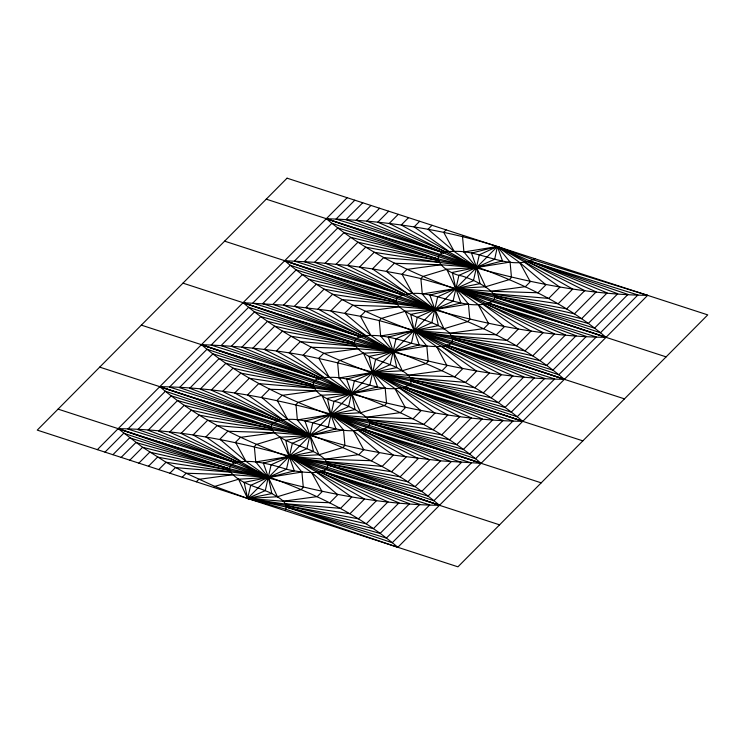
<?xml version="1.0" encoding="UTF-8"?>
<svg xmlns="http://www.w3.org/2000/svg" width="745" height="745" viewBox="0 0 745 745"><rect width="100%" height="100%" fill="white"/><g stroke="black" fill="none" stroke-linecap="round" stroke-linejoin="round"><path stroke-width="1.12" d="M285.158 510.679C290.094 502.558 277.261 496.943 271.841 493.572C258.115 486.727 241.045 484.585 230.717 472.218C226.825 467.162 232.962 462.356 237.879 462.142C254.362 459.572 270.882 464.47 286.508 469.201C293.102 471.287 339.282 479.277 324.857 459.246C312.304 447.633 294.294 446.236 280.204 437.231C276.265 434.41 268.032 428.962 272.484 423.281C300.114 410.113 329.355 434.298 358.075 430.321C391.786 424.631 343.156 402.151 334.002 401.35C315.973 396.47 300.412 376.97 329.271 377.398C356.203 375.862 384.057 397.336 410.057 384.709C414.993 376.588 402.17 370.973 396.75 367.602C383.023 360.757 365.944 358.606 355.626 346.248C351.724 341.191 357.861 336.386 362.778 336.172C379.27 333.602 395.791 338.5 411.417 343.231C418.001 345.317 464.191 353.307 449.766 333.276C437.203 321.663 419.193 320.266 405.112 311.261C401.164 308.439 392.932 302.992 397.392 297.311C425.022 284.143 454.254 308.328 482.983 304.351C516.685 298.661 468.056 276.181 458.901 275.38C440.882 270.5 425.321 250.99 454.18 251.428C481.102 249.892 508.965 271.366 534.966 258.738M213.768 487.481L214.821 486.411L238.577 479.221L247.591 498.47L265.276 490.61L271.133 464.759L306.912 448.62L312.77 422.769L348.548 406.63L354.397 380.779L390.184 364.64L396.033 338.789L431.821 322.65L437.669 296.799L473.447 280.66L479.305 254.809L497.409 246.53L533.485 259.884L647.647 295.355L397.839 547.296L286.117 509.357L247.591 498.47L214.821 486.411L186.138 473.243L166.023 462.254L142.593 447.279L118.166 428.654C229.507 430.135 335.688 469.117 439.476 505.306C360.71 438.544 254.557 419.314 159.803 386.664C238.568 453.426 344.721 472.656 439.476 505.306C328.135 503.825 221.963 464.833 118.166 428.654C212.921 461.304 319.074 480.534 397.839 547.296M647.647 295.355C536.307 293.875 430.135 254.883 326.338 218.695C421.102 251.354 527.255 270.575 606.02 337.345C511.256 304.696 405.103 285.465 326.338 218.695C384.224 220.734 442.139 228.799 497.409 246.53L494.689 259.251L458.901 275.38L453.053 301.241L417.274 317.37L411.417 343.231L375.638 359.36L369.781 385.221L334.002 401.35L328.145 427.211L292.366 443.34L286.508 469.201L250.73 485.33L247.591 498.47L286.564 507.121L373.422 528.661L399.013 502.847L322.185 471.203L289.228 456.48L255.74 461.909L254.343 446.553L256.457 444.42L280.204 437.231L310.05 435.49L343.538 430.051L344.935 445.417L342.821 447.54L319.074 454.739L289.228 456.48L263.33 463.045L268.414 477.48L277.438 496.729L301.185 489.53L303.299 487.407L301.911 472.041L289.228 456.48L280.204 437.231M97.353 449.645L347.161 197.704M104.989 452.131L123.745 433.217L229.441 468.819L268.414 477.48L301.911 472.041M354.797 200.191L336.051 219.105L443.638 252.806L476.586 267.52L510.083 262.091L511.47 277.457L509.357 279.58L485.61 286.769L455.772 288.52L422.275 293.949L420.888 278.593L422.992 276.46L446.749 269.271L476.586 267.52L502.484 260.955L497.409 246.53L463.912 251.959L462.524 236.603L463.576 235.532M112.914 454.701L129.649 437.837L229.441 468.819L142.593 447.279L129.798 460.187M362.722 202.761L345.997 219.635L443.638 252.806L366.81 221.153L379.605 208.246M121.165 457.383L135.907 442.521L229.441 468.819M370.973 205.443L356.24 220.315L443.638 252.806M138.868 463.139L149.764 452.14L229.767 470.328L268.414 477.48L294.312 470.915L289.228 456.48L285.801 440.388L310.05 435.49L335.948 428.924L330.864 414.49L321.84 395.241L298.093 402.43L295.979 404.563L297.367 419.919L310.05 435.49L319.074 454.739M388.676 211.198L377.771 222.187L446.05 252.192L476.586 267.52L485.61 286.769M148.469 466.258L157.53 457.123L229.767 470.328M398.277 214.318L389.216 223.453L446.05 252.192M158.741 469.592L166.023 462.254L268.414 477.48L271.841 493.572L247.591 498.47L244.164 482.378L268.414 477.48L255.74 461.909M408.549 217.652L401.266 224.999L476.586 267.52L480.013 283.622L455.772 288.52L429.874 295.085L434.95 309.51L443.973 328.759L467.73 321.57L469.834 319.447L468.447 304.081L455.772 288.52L446.749 269.271M169.879 473.215L175.448 467.599L230.717 472.218M419.686 221.274L414.118 226.89L449.375 251.689M182.199 477.219L186.138 473.243L232.785 474.714L268.414 477.48L245.999 461.379L219.887 439.205L227.774 431.253L274.421 432.724L310.05 435.49L344.935 445.417L363.746 449.701L393.341 455.121L440.649 460.857L481.112 463.315C402.347 396.554 296.193 377.324 201.439 344.674C280.204 411.436 386.357 430.666 481.112 463.315C377.315 427.127 271.143 388.145 159.803 386.664L271.525 424.594L310.05 435.49L313.477 451.582L289.228 456.48L311.643 472.572L337.755 494.755L329.867 502.707L283.221 501.236L247.591 498.47L497.409 246.53L530.356 261.244L607.184 292.897L581.594 318.711L494.736 297.171L455.772 288.52L420.888 278.593L402.067 274.3L372.481 268.88L347.58 265.444L314.604 262.305L284.702 260.694C363.467 327.455 469.62 346.686 564.384 379.335C485.619 312.574 379.466 293.344 284.702 260.694C388.499 296.873 494.671 335.865 606.02 337.345L494.289 299.406L455.772 288.52L452.336 272.428L476.586 267.52L471.501 253.095L497.409 246.53L584.778 290.597L566.647 308.877L455.772 288.52L460.848 302.945L434.95 309.51L410.709 314.418L414.136 330.51L419.212 344.935L393.313 351.5L369.073 356.408L372.5 372.5L377.585 386.934L351.687 393.5L327.437 398.398L330.864 414.49L343.538 430.051M432.007 225.279L428.058 229.255L454.18 251.428L476.586 267.52L440.956 264.754L394.319 263.292L386.422 271.245L412.544 293.418L434.95 309.51L438.386 325.612L414.136 330.51L380.639 335.939L379.252 320.583L381.356 318.45L405.112 311.261L434.95 309.51L468.447 304.081M196.317 481.81L198.747 479.361L232.785 474.714M446.125 229.87L443.703 232.31L454.18 251.428M363.476 353.251L339.729 360.44L337.615 362.573L339.003 377.929L351.687 393.5L360.701 412.739L384.457 405.55L386.571 403.427L385.174 388.061L372.5 372.5L363.476 353.251L393.313 351.5L426.81 346.071L428.198 361.437L426.093 363.56L402.337 370.749L372.5 372.5L339.003 377.929M443.973 328.759L414.136 330.51L388.238 337.075L393.313 351.5L402.337 370.749M380.639 335.939L393.313 351.5L396.75 367.602L372.5 372.5L346.602 379.065L351.687 393.5L355.114 409.592L330.864 414.49L297.367 419.919M360.701 412.739L330.864 414.49L304.966 421.055L310.05 435.49L207.659 420.264L193.095 434.95L268.414 477.48L238.577 479.221M321.84 395.241L351.687 393.5L385.174 388.061M440.956 264.754L406.919 269.411L402.067 274.3L412.544 293.418M405.112 311.261L414.136 330.51L452.662 341.396L564.384 379.335C453.044 377.855 346.863 338.863 243.075 302.684C337.83 335.334 443.983 354.564 522.748 421.325C427.984 388.676 321.831 369.446 243.075 302.684L283.538 305.133L330.845 310.87L360.431 316.29L379.252 320.583L414.136 330.51L449.766 333.276L496.403 334.747L504.291 326.785L478.178 304.612L455.772 288.52L491.402 291.286L525.439 286.629L530.291 281.74L519.814 262.622L497.409 246.53L510.083 262.091M422.275 293.949L434.95 309.51L399.32 306.754L365.283 311.401L360.431 316.29L370.908 335.408L393.313 351.5L357.693 348.744L311.047 347.272L303.159 355.225C269.569 349.172 235.532 345.894 201.439 344.674C305.226 380.853 411.408 419.845 522.748 421.325C450.325 397.085 378.302 369.976 303.159 355.225L329.271 377.398L351.687 393.5L316.057 390.734L269.411 389.262L261.523 397.215L287.635 419.388L310.05 435.49L199.166 415.133L181.044 433.404L268.414 477.48L58.063 409.117M449.766 333.276L483.803 328.62L488.655 323.73L478.178 304.612M357.693 348.744L323.647 353.391L318.795 358.28L329.271 377.398M277.438 496.729L247.591 498.47L349.982 513.696L364.547 499.01L289.228 456.48L324.857 459.246L371.504 460.717L379.391 452.764L353.279 430.582L330.864 414.49L366.493 417.256L413.14 418.727L421.027 410.765L394.915 388.592L372.5 372.5L408.13 375.266L442.167 370.61L447.019 365.721L436.542 346.602L414.136 330.51L516.527 345.736L531.092 331.05L455.772 288.52L558.163 303.746L572.719 289.06L497.409 246.53M316.057 390.734L282.01 395.381L277.168 400.27L287.635 419.388M366.493 417.256L400.531 412.6L405.382 407.711L394.915 388.592M274.421 432.724L240.384 437.371L235.532 442.26L245.999 461.379M324.857 459.246L358.904 454.59L363.746 449.701L353.279 430.582M283.221 501.236L317.268 496.58L322.11 491.691L311.643 472.572M491.402 291.286L538.039 292.757L545.927 284.795L519.814 262.622M399.32 306.754L352.683 305.282L344.795 313.235L370.908 335.408M408.13 375.266L454.776 376.737L462.664 368.775L436.542 346.602M463.912 251.959L476.586 267.52L438.889 262.268L383.619 257.649L372.481 268.88L407.738 293.679L434.95 309.51L332.559 294.294L318.003 308.979L393.313 351.5L290.923 336.284L276.367 350.969L351.687 393.5L249.296 378.274L234.731 392.96L310.05 435.49L271.078 426.829L184.229 405.289L158.629 431.104L235.457 462.757L268.414 477.48M493.46 293.781L548.739 298.4L559.877 287.16L524.62 262.361M397.262 304.258L341.983 299.639L330.845 310.87L366.102 335.669M451.833 335.772L507.103 340.39L518.241 329.15L482.983 304.351M355.626 346.248L300.347 341.629L289.209 352.86L324.466 377.659M247.591 498.47L358.475 518.827L376.597 500.547L289.228 456.48L391.619 471.706L406.183 457.02L330.864 414.49L433.255 429.716L447.82 415.03L372.5 372.5L410.197 377.762L465.467 382.381L476.604 371.14L441.347 346.341L414.136 330.51L426.81 346.071M313.99 388.238L258.72 383.619L247.573 394.85L282.839 419.649M368.561 419.752L423.831 424.371L434.978 413.13L399.711 388.331M272.353 430.228L217.084 425.609L205.937 436.84L241.203 461.649M326.925 461.742L382.194 466.361L393.341 455.121L358.075 430.321M285.288 503.732L340.558 508.351L351.705 497.111L316.439 472.311M438.889 262.268L374.195 252.304L359.63 266.989L407.738 293.679M410.197 377.762L474.891 387.726L489.456 373.04L441.347 346.341M266.244 199.166L476.586 267.52L365.702 247.172L347.58 265.444L434.95 309.51L324.066 289.162L305.944 307.434L393.313 351.5L282.439 331.153L264.317 349.424L351.687 393.5L240.803 373.143L222.681 391.414L310.05 435.49L99.7 367.127M499.578 524.834L289.228 456.48L400.112 476.837L418.234 458.557L330.864 414.49L441.748 434.847L459.87 416.567L372.5 372.5L483.384 392.857L501.506 374.577L414.136 330.51L525.02 350.867L543.142 332.587L455.772 288.52L666.114 356.874M310.05 435.49L277.093 420.767L200.265 389.113L225.865 363.299L312.714 384.839L351.687 393.5L318.73 378.777L241.901 347.123L267.492 321.309L354.35 342.849L393.313 351.5L360.366 336.787L283.538 305.133L309.128 279.319L395.986 300.859L434.95 309.51L402.002 294.797L325.174 263.143L350.765 237.329L437.622 258.869L476.586 267.52M289.228 456.48L328.2 465.131L415.049 486.671L440.649 460.857L363.821 429.213L330.864 414.49L369.837 423.141L456.685 444.681L482.285 418.867L405.457 387.223L372.5 372.5L411.464 381.151L498.321 402.691L523.912 376.877L447.084 345.233L414.136 330.51L453.1 339.161L539.957 360.701L565.548 334.887L488.72 303.234L455.772 288.52M437.939 260.378L357.945 242.19L336.135 264.177L404.414 294.182M494.419 295.672L574.414 313.85L596.224 291.863L527.944 261.858M396.303 302.368L316.308 284.18L294.499 306.167L362.778 336.172M452.783 337.662L532.777 355.84L554.587 333.853L486.308 303.848M354.667 344.358L274.672 326.17L252.862 348.157L321.151 378.162M411.147 379.652L491.151 397.83L512.951 375.843L444.672 345.838M313.03 386.348L233.036 368.16L211.235 390.147L279.515 420.152M369.511 421.642L449.514 439.829L471.315 417.833L403.036 387.828M271.404 428.338L191.4 410.15L169.599 432.147L237.879 462.142M327.875 463.632L407.878 481.819L429.679 459.823L361.399 429.818M286.248 505.622L366.242 523.81L388.043 501.813L319.763 471.808M437.622 258.869L344.078 232.57L314.604 262.305L402.002 294.797L294.415 261.095L331.916 223.267L437.622 258.869L337.82 227.886L304.36 261.625L402.002 294.797M494.736 297.171L588.271 323.479L617.754 293.744L530.356 261.244L637.943 294.955L600.442 332.782L494.736 297.171L594.538 328.163L627.988 294.424L530.356 261.244M395.986 300.859L302.451 274.56L272.968 304.295L360.366 336.787L252.779 303.085L290.28 265.257L395.986 300.859L296.184 269.876L262.734 303.615L360.366 336.787M453.1 339.161L546.644 365.469L576.118 335.734L488.72 303.234L596.307 336.945L558.806 374.772L453.1 339.161L552.902 370.153L586.352 336.414L488.72 303.234M354.35 342.849L260.815 316.55L231.332 346.285L318.73 378.777L211.142 345.075L248.653 307.247L354.35 342.849L254.548 311.866L221.097 345.606L318.73 378.777M411.464 381.151L505.008 407.459L534.482 377.724L447.084 345.233L554.671 378.935L517.17 416.762L411.464 381.151L511.266 412.143L544.725 378.404L447.084 345.233M312.714 384.839L219.179 358.541L189.696 388.275L277.093 420.767L169.506 387.065L207.017 349.237L312.714 384.839L212.912 353.856L179.461 387.596L277.093 420.767M369.837 423.141L463.371 449.449L492.855 419.714L405.457 387.223L513.044 420.925L475.534 458.752L369.837 423.141L469.639 454.133L503.089 420.394L405.457 387.223M271.078 426.829L177.543 400.531L148.059 430.265L235.457 462.757L127.87 429.055L165.381 391.227L271.078 426.829L171.275 395.846L137.825 429.586L235.457 462.757M328.2 465.131L421.735 491.439L451.219 461.704L363.821 429.213L471.408 462.915L433.897 500.742L328.2 465.131L428.003 496.123L461.453 462.384L363.821 429.213M286.564 507.121L380.099 533.429L409.582 503.695L322.185 471.203L429.772 504.905L392.261 542.732L286.564 507.121L386.366 538.114L419.817 504.374L322.185 471.203M224.608 241.156L434.95 309.51M414.136 330.51L624.478 398.864M182.972 283.147L393.313 351.5M372.5 372.5L582.841 440.854M141.336 325.137L351.687 393.5M330.864 414.49L541.215 482.844M287.058 178.176L37.25 430.116L457.942 566.824L707.75 314.884L287.058 178.176"/></g></svg>
